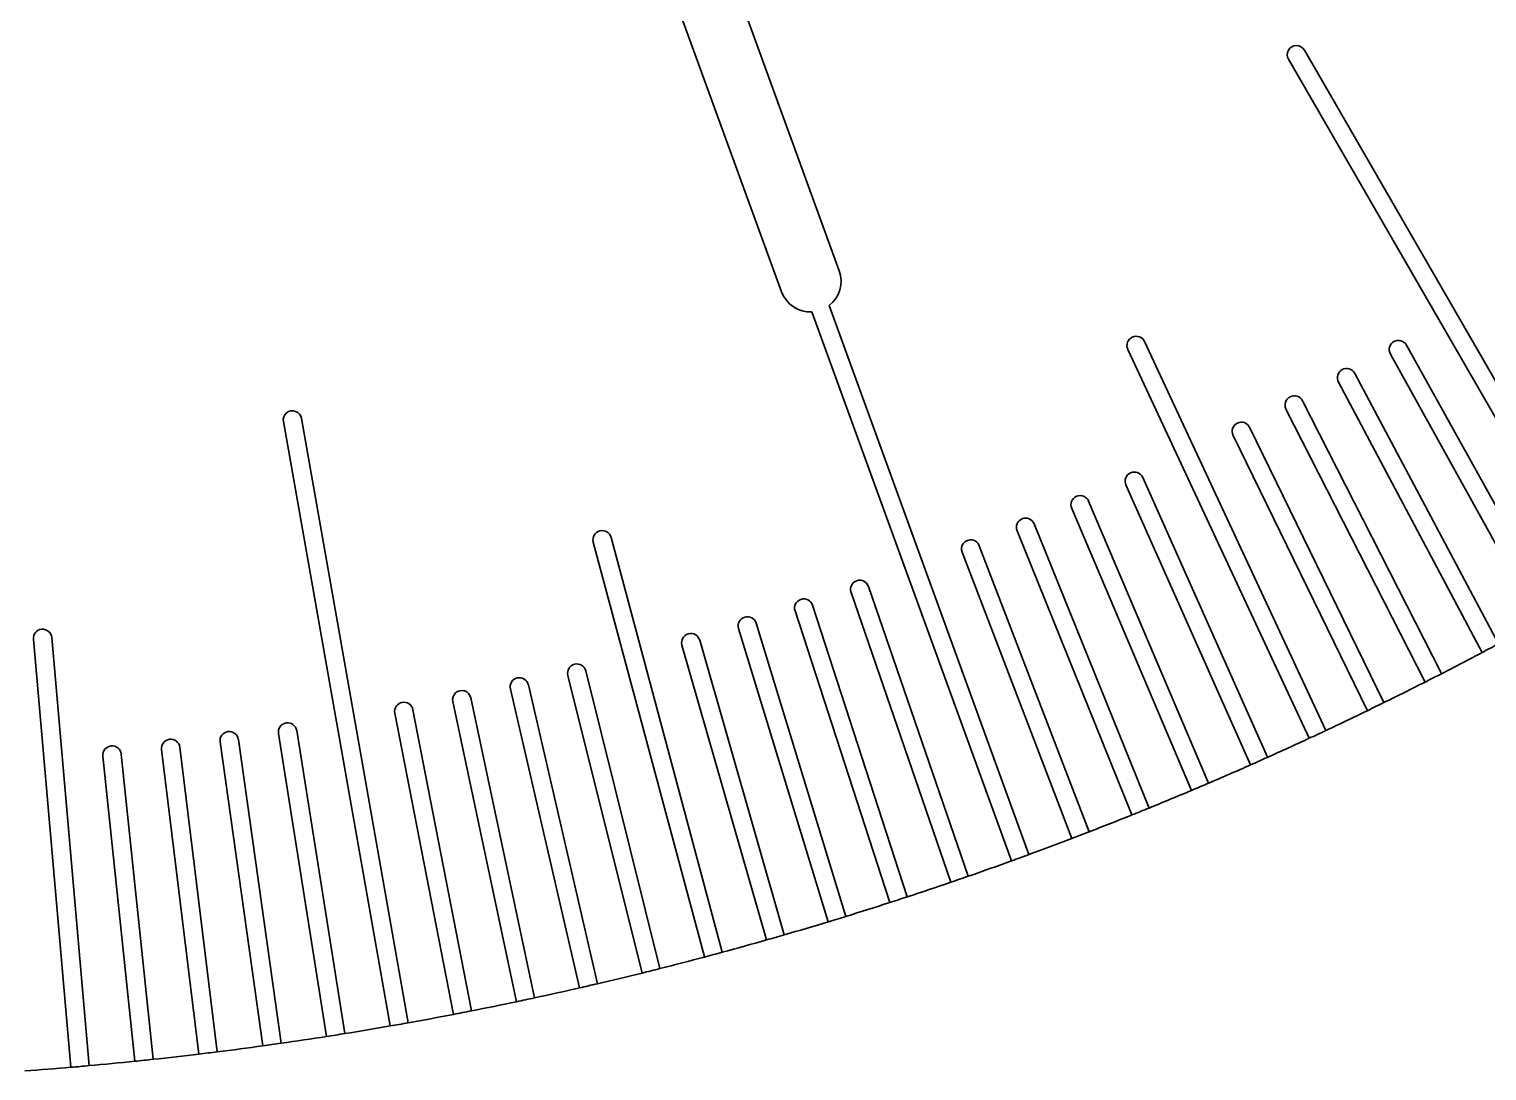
# Model space of a CAD drawing. Extents: x 0 to 297, y 0 to 210.
# Drawn here: x 227.31 to 251.05, y 38.66 to 55.63 of the extents above; entities that cross this region are included whole.
import ezdxf

# ---------------------------------------------------------------- set-up
doc = ezdxf.new("R2010")
doc.units = 0

msp = doc.modelspace()

# ---------------------------------------------------------------- linework, layer by layer
at = {"color": 7, "lineweight": 35, "ltscale": 0.125}
for p, q in [((240.506, 51.693), (238.796, 56.391)), ((237.856, 56.049), (239.566, 51.351))]:
    msp.add_line(p, q, dxfattribs=at)
at = {"color": 7, "lineweight": 35, "ltscale": 0.249663}
msp.add_line((247.821, 55.138), (252.814, 46.489), dxfattribs=at)
at = {"color": 7, "lineweight": 35, "ltscale": 0.249657}
msp.add_line((253.074, 46.639), (248.081, 55.288), dxfattribs=at)
at = {"color": 7, "lineweight": 35, "ltscale": 0.237918}
msp.add_line((243.595, 42.182), (240.34, 51.125), dxfattribs=at)
at = {"color": 7, "lineweight": 35, "ltscale": 0.237922}
msp.add_line((240.058, 51.022), (243.313, 42.079), dxfattribs=at)
at = {"color": 7, "lineweight": 35, "ltscale": 0.174763}
msp.add_line((245.206, 50.412), (248.16, 44.077), dxfattribs=at)
at = {"color": 7, "lineweight": 35, "ltscale": 0.174758}
msp.add_line((248.432, 44.204), (245.478, 50.539), dxfattribs=at)
at = {"color": 7, "lineweight": 35, "ltscale": 0.124684}
msp.add_line((249.482, 50.336), (251.9, 45.974), dxfattribs=at)
at = {"color": 7, "lineweight": 35, "ltscale": 0.124678}
msp.add_line((252.163, 46.12), (249.745, 50.482), dxfattribs=at)
at = {"color": 7, "lineweight": 35, "ltscale": 0.124705}
msp.add_line((248.636, 49.88), (250.978, 45.475), dxfattribs=at)
at = {"color": 7, "lineweight": 35, "ltscale": 0.124699}
msp.add_line((251.243, 45.616), (248.901, 50.02), dxfattribs=at)
at = {"color": 7, "lineweight": 35, "ltscale": 0.124725}
msp.add_line((247.782, 49.438), (250.047, 44.993), dxfattribs=at)
at = {"color": 7, "lineweight": 35, "ltscale": 0.12472}
msp.add_line((250.314, 45.129), (248.049, 49.574), dxfattribs=at)
at = {"color": 7, "lineweight": 35, "ltscale": 0.249958}
msp.add_line((231.453, 49.236), (233.189, 39.389), dxfattribs=at)
at = {"color": 7, "lineweight": 35, "ltscale": 0.249956}
msp.add_line((233.484, 39.441), (231.748, 49.288), dxfattribs=at)
at = {"color": 7, "lineweight": 35, "ltscale": 0.124745}
msp.add_line((246.92, 49.011), (249.107, 44.526), dxfattribs=at)
at = {"color": 7, "lineweight": 35, "ltscale": 0.124739}
msp.add_line((249.377, 44.658), (247.19, 49.143), dxfattribs=at)
at = {"color": 7, "lineweight": 35, "ltscale": 0.124781}
msp.add_line((245.175, 48.203), (247.205, 43.643), dxfattribs=at)
at = {"color": 7, "lineweight": 35, "ltscale": 0.124776}
msp.add_line((247.479, 43.766), (245.449, 48.325), dxfattribs=at)
at = {"color": 7, "lineweight": 35, "ltscale": 0.124799}
msp.add_line((244.292, 47.822), (246.242, 43.227), dxfattribs=at)
at = {"color": 7, "lineweight": 35, "ltscale": 0.124794}
msp.add_line((246.518, 43.344), (244.568, 47.939), dxfattribs=at)
at = {"color": 7, "lineweight": 35, "ltscale": 0.124811}
msp.add_line((245.551, 42.94), (243.681, 47.569), dxfattribs=at)
at = {"color": 7, "lineweight": 35, "ltscale": 0.174912}
msp.add_line((236.499, 47.271), (238.31, 40.513), dxfattribs=at)
at = {"color": 7, "lineweight": 35, "ltscale": 0.174908}
msp.add_line((238.6, 40.591), (236.789, 47.349), dxfattribs=at)
at = {"color": 7, "lineweight": 35, "ltscale": 0.124815}
msp.add_line((243.402, 47.456), (245.273, 42.827), dxfattribs=at)
at = {"color": 7, "lineweight": 35, "ltscale": 0.124831}
msp.add_line((242.507, 47.106), (244.296, 42.445), dxfattribs=at)
at = {"color": 7, "lineweight": 35, "ltscale": 0.124827}
msp.add_line((244.576, 42.553), (242.787, 47.214), dxfattribs=at)
at = {"color": 7, "lineweight": 35, "ltscale": 0.124857}
msp.add_line((242.607, 41.829), (240.981, 46.551), dxfattribs=at)
at = {"color": 7, "lineweight": 35, "ltscale": 0.124861}
msp.add_line((240.698, 46.454), (242.324, 41.731), dxfattribs=at)
at = {"color": 7, "lineweight": 35, "ltscale": 0.124875}
msp.add_line((239.785, 46.151), (241.328, 41.4), dxfattribs=at)
at = {"color": 7, "lineweight": 35, "ltscale": 0.124871}
msp.add_line((241.614, 41.493), (240.07, 46.244), dxfattribs=at)
at = {"color": 7, "lineweight": 35, "ltscale": 0.124888}
msp.add_line((238.867, 45.864), (240.327, 41.087), dxfattribs=at)
at = {"color": 7, "lineweight": 35, "ltscale": 0.124884}
msp.add_line((240.614, 41.175), (239.154, 45.952), dxfattribs=at)
at = {"color": 7, "lineweight": 35, "ltscale": 0.174995}
for p, q in [((227.379, 45.689), (227.989, 38.716)), ((228.288, 38.742), (227.678, 45.716))]:
    msp.add_line(p, q, dxfattribs=at)
at = {"color": 7, "lineweight": 35, "ltscale": 0.1249}
msp.add_line((237.944, 45.594), (239.321, 40.791), dxfattribs=at)
at = {"color": 7, "lineweight": 35, "ltscale": 0.124897}
msp.add_line((239.61, 40.874), (238.232, 45.676), dxfattribs=at)
at = {"color": 7, "lineweight": 35, "ltscale": 0.124919}
msp.add_line((237.585, 40.325), (236.376, 45.173), dxfattribs=at)
at = {"color": 7, "lineweight": 35, "ltscale": 0.124933}
msp.add_line((235.149, 44.879), (236.273, 40.01), dxfattribs=at)
at = {"color": 7, "lineweight": 35, "ltscale": 0.12493}
msp.add_line((236.566, 40.077), (235.442, 44.946), dxfattribs=at)
at = {"color": 7, "lineweight": 35, "ltscale": 0.124922}
msp.add_line((236.085, 45.101), (237.294, 40.252), dxfattribs=at)
at = {"color": 7, "lineweight": 35, "ltscale": 0.124942}
msp.add_line((234.21, 44.673), (235.249, 39.785), dxfattribs=at)
at = {"color": 7, "lineweight": 35, "ltscale": 0.124939}
msp.add_line((235.542, 39.847), (234.503, 44.736), dxfattribs=at)
at = {"color": 7, "lineweight": 35, "ltscale": 0.12495}
msp.add_line((233.267, 44.484), (234.221, 39.578), dxfattribs=at)
at = {"color": 7, "lineweight": 35, "ltscale": 0.124948}
msp.add_line((234.515, 39.635), (233.561, 44.541), dxfattribs=at)
at = {"color": 7, "lineweight": 35, "ltscale": 0.124963}
msp.add_line((232.45, 39.265), (231.668, 44.202), dxfattribs=at)
at = {"color": 7, "lineweight": 35, "ltscale": 0.124995}
for p, q in [((230.374, 38.967), (229.765, 43.929)), ((230.421, 44.016), (231.116, 39.065)), ((228.511, 43.787), (229.034, 38.814)), ((229.332, 38.846), (228.809, 43.818)), ((229.467, 43.893), (230.076, 38.93))]:
    msp.add_line(p, q, dxfattribs=at)
at = {"color": 7, "lineweight": 35, "ltscale": 0.12497}
msp.add_line((231.413, 39.107), (230.718, 44.058), dxfattribs=at)
at = {"color": 7, "lineweight": 35, "ltscale": 0.124965}
msp.add_line((231.372, 44.155), (232.154, 39.218), dxfattribs=at)
at = {"color": 7, "lineweight": 35}
for centre, radius, start, end in [((247.951, 55.213), 0.15, 30, 210), ((240.036, 51.522), 0.5, 307.4576, 20), ((240.036, 51.522), 0.5, 200, 272.5424), ((245.342, 50.476), 0.15, 25, 205), ((249.614, 50.409), 0.15, 29, 209), ((248.769, 49.95), 0.15, 28, 208), ((247.916, 49.506), 0.15, 27, 207), ((231.6, 49.262), 0.15, 10, 190), ((247.055, 49.077), 0.15, 26, 206), ((245.312, 48.264), 0.15, 24, 204), ((244.43, 47.881), 0.15, 23, 203), ((243.541, 47.513), 0.15, 22, 202), ((236.644, 47.31), 0.15, 15, 195), ((242.647, 47.16), 0.15, 21, 201), ((240.839, 46.502), 0.15, 19, 199), ((239.928, 46.197), 0.15, 18, 198), ((227.529, 45.703), 0.15, 5, 185), ((239.01, 45.908), 0.15, 17, 197), ((238.088, 45.635), 0.15, 16, 196), ((222.901, 98.5), 60, 297.90159, 298.18807), ((222.901, 98.5), 60, 297.18659, 297.90159), ((236.231, 45.137), 0.15, 14, 194), ((222.901, 98.5), 60, 296.90011, 297.18659), ((235.295, 44.913), 0.15, 13, 193), ((222.901, 98.5), 60, 296.1851, 296.90011), ((233.414, 44.513), 0.15, 11, 191), ((234.357, 44.705), 0.15, 12, 192), ((222.901, 98.5), 60, 295.89862, 296.1851), ((222.901, 98.5), 60, 295.18359, 295.89862), ((230.569, 44.037), 0.15, 8, 188), ((231.52, 44.179), 0.15, 9, 189), ((222.901, 98.5), 60, 294.89712, 295.18359), ((228.66, 43.802), 0.15, 6, 186), ((229.616, 43.911), 0.15, 7, 187), ((222.901, 98.5), 60, 294.18208, 294.89712), ((222.901, 98.5), 60, 293.8956, 294.18208), ((222.901, 98.5), 60, 293.18055, 293.8956), ((222.901, 98.5), 60, 292.17902, 292.89407), ((222.901, 98.5), 60, 292.89407, 293.18055), ((222.901, 98.5), 60, 291.17746, 291.89253), ((222.901, 98.5), 60, 291.89253, 292.17902), ((222.901, 98.5), 60, 290.89098, 291.17746), ((222.901, 98.5), 60, 290.1759, 290.89098), ((222.901, 98.5), 60, 289.17433, 289.88942), ((222.901, 98.5), 60, 289.88942, 290.1759), ((222.901, 98.5), 60, 288.88785, 289.17433), ((222.901, 98.5), 60, 288.17275, 288.88785), ((222.901, 98.5), 60, 287.17116, 287.88627), ((222.901, 98.5), 60, 287.88627, 288.17275), ((222.901, 98.5), 60, 286.16956, 286.88468), ((222.901, 98.5), 60, 286.88468, 287.17116), ((222.901, 98.5), 60, 285.88308, 286.16956), ((222.901, 98.5), 60, 285.16796, 285.88308), ((222.901, 98.5), 60, 284.16634, 284.88148), ((222.901, 98.5), 60, 284.88148, 285.16796), ((222.901, 98.5), 60, 283.16472, 283.87986), ((222.901, 98.5), 60, 283.87986, 284.16634), ((222.901, 98.5), 60, 282.1631, 282.87824), ((222.901, 98.5), 60, 282.87824, 283.16472), ((222.901, 98.5), 60, 281.16146, 281.87662), ((222.901, 98.5), 60, 281.87662, 282.1631), ((222.901, 98.5), 60, 279.87334, 280.15982), ((222.901, 98.5), 60, 280.15982, 280.87498), ((222.901, 98.5), 60, 280.87498, 281.16146), ((222.901, 98.5), 60, 278.15653, 278.8717), ((222.901, 98.5), 60, 278.8717, 279.15817), ((222.901, 98.5), 60, 279.15817, 279.87334), ((222.901, 98.5), 60, 276.8684, 277.15487), ((222.901, 98.5), 60, 277.15487, 277.87006), ((222.901, 98.5), 60, 277.87006, 278.15653), ((222.901, 98.5), 60, 274.1499, 274.86509), ((222.901, 98.5), 60, 274.86509, 275.15156), ((222.901, 98.5), 60, 275.15156, 275.86674), ((222.901, 98.5), 60, 275.86674, 276.15322), ((222.901, 98.5), 60, 276.15322, 276.8684)]:
    msp.add_arc(centre, radius, start, end, dxfattribs=at)

doc.saveas('drawing.dxf')
